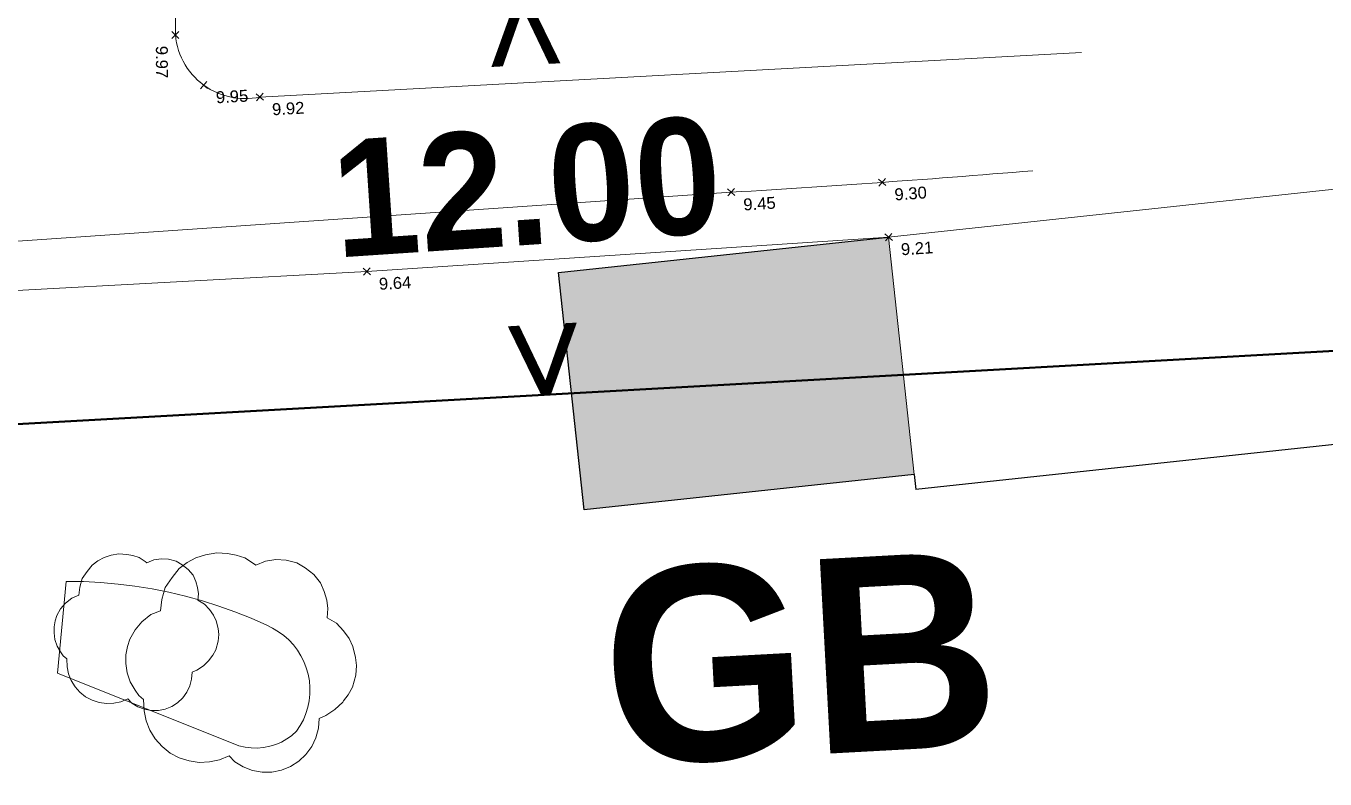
# Model space of a CAD drawing. Header units: metres. Extents: x -208 to 1512, y -277 to 123.
# Drawn here: x 908.98 to 948.29, y -61.63 to -38.85 of the extents above; entities that cross this region are included whole.
import ezdxf
from ezdxf.enums import TextEntityAlignment as Align

# ---------------------------------------------------------------- set-up
doc = ezdxf.new("R2010")
doc.units = ezdxf.units.M
doc.header["$MEASUREMENT"] = 0
for name, color, linetype in [('725 Nachbarbebauung', 7, 'Continuous'), ('740_WienGV_Flwd-Bebauungsplan', 7, 'Continuous'), ('740_WienGV_Flwd-Bebauungsplan Text', 7, 'Continuous'), ('740_WienGV_L_Baum_ -gruppen_ Grünflächen', 7, 'Continuous'), ('740_WienGV_L_Gebäude', 7, 'Continuous'), ('740_WienGV_L_Mauer_Sockel', 7, 'Continuous'), ('740_WienGV_T_Gebäude', 7, 'Continuous'), ('740_WienGV_T_Mauer_Sockel', 7, 'Continuous'), ('740_WienGV_T_Straßen_ Gehsteige_ Schienen', 7, 'Continuous')]:
    doc.layers.add(name, color=color, linetype=linetype)
doc.styles.add('ERSTELLTER_STIL_10', font='arial.ttf', dxfattribs={"width": 0.953037})
doc.styles.add('ERSTELLTER_STIL_3', font='arial.ttf')
doc.styles.add('ERSTELLTER_STIL_7', font='tahoma.ttf', dxfattribs={"width": 0.999942})
doc.styles.add('ERSTELLTER_STIL_9', font='arial.ttf', dxfattribs={"width": 0.968457})

# ---------------------------------------------------------------- blocks, each defined once
blk = doc.blocks.new('Decke_122_5', base_point=(935.087, -45.24))
at = {"layer": '725 Nachbarbebauung', "linetype": 'Continuous', "lineweight": 0, "true_color": 0x1f1f1f}
blk.add_hatch(color=250, dxfattribs=at).paths.add_polyline_path([(935.087, -45.24), (925.101, -46.312), (925.872, -53.489), (935.857, -52.417)])
at = {"layer": '725 Nachbarbebauung', "color": 8, "linetype": 'Continuous', "lineweight": 13, "flags": 128}
blk.add_lwpolyline([(935.087, -45.24), (925.101, -46.312), (925.872, -53.489), (935.857, -52.417)], close=True, dxfattribs=at)
blk = doc.blocks.new('GI0007_ATT22(LAUB)_2815[1056]_5', base_point=(912.326, -57.192))
at = {"layer": '740_WienGV_L_Baum_ -gruppen_ Grünflächen', "color": 252, "linetype": 'Continuous', "lineweight": 13, "true_color": 0x949494}
for p, q in [((910.986, -55.161), (911.159, -55.029)), ((911.159, -55.029), (911.345, -54.929)), ((911.345, -54.929), (911.556, -54.862)), ((911.556, -54.862), (911.795, -54.824)), ((911.795, -54.824), (912.03, -54.835)), ((912.03, -54.835), (912.214, -54.87)), ((912.214, -54.87), (912.405, -54.931)), ((912.405, -54.931), (912.587, -55.048)), ((912.644, -55.088), (912.851, -55.003)), ((912.851, -55.003), (913.072, -54.968)), ((913.072, -54.968), (913.296, -54.979)), ((913.296, -54.979), (913.526, -55.04)), ((910.683, -55.568), (910.829, -55.353)), ((910.829, -55.353), (910.986, -55.161)), ((912.587, -55.048), (912.644, -55.088)), ((913.526, -55.04), (913.709, -55.147)), ((913.709, -55.147), (913.891, -55.289)), ((913.891, -55.289), (914.041, -55.469)), ((910.607, -55.829), (910.683, -55.568)), ((914.041, -55.469), (914.119, -55.655)), ((914.119, -55.655), (914.173, -55.841)), ((910.179, -56.312), (910.374, -56.156)), ((910.374, -56.156), (910.578, -56.07)), ((910.578, -56.07), (910.607, -55.829)), ((914.173, -55.841), (914.198, -56.027)), ((914.198, -56.027), (914.18, -56.225)), ((909.916, -56.684), (910.03, -56.487)), ((910.03, -56.487), (910.179, -56.312)), ((914.18, -56.225), (914.384, -56.343)), ((914.384, -56.343), (914.537, -56.506)), ((914.537, -56.506), (914.655, -56.675)), ((909.835, -57.027), (909.87, -56.843)), ((909.87, -56.843), (909.916, -56.684)), ((914.655, -56.675), (914.737, -56.843)), ((914.737, -56.843), (914.797, -57.079)), ((909.832, -57.212), (909.835, -57.027)), ((909.86, -57.415), (909.832, -57.212)), ((914.797, -57.079), (914.819, -57.257)), ((914.819, -57.257), (914.801, -57.463)), ((909.924, -57.608), (909.86, -57.415)), ((910.031, -57.788), (909.924, -57.608)), ((914.728, -57.721), (914.64, -57.887)), ((914.801, -57.463), (914.728, -57.721)), ((910.111, -57.9), (910.031, -57.788)), ((910.216, -57.991), (910.111, -57.9)), ((910.225, -58.233), (910.216, -57.991)), ((914.52, -58.045), (914.35, -58.205)), ((914.538, -58.02), (914.52, -58.045)), ((914.64, -57.887), (914.538, -58.02)), ((910.268, -58.447), (910.225, -58.233)), ((910.349, -58.654), (910.268, -58.447)), ((914.012, -58.398), (913.994, -58.611)), ((914.152, -58.333), (914.012, -58.398)), ((914.35, -58.205), (914.152, -58.333)), ((910.467, -58.841), (910.349, -58.654)), ((910.616, -59.008), (910.467, -58.841)), ((913.94, -58.816), (913.848, -59.006)), ((913.994, -58.611), (913.94, -58.816)), ((910.788, -59.146), (910.616, -59.008)), ((910.985, -59.249), (910.788, -59.146)), ((911.197, -59.317), (910.985, -59.249)), ((911.417, -59.349), (911.197, -59.317)), ((911.638, -59.339), (911.417, -59.349)), ((911.856, -59.293), (911.638, -59.339)), ((912.063, -59.208), (911.856, -59.293)), ((912.189, -59.335), (912.063, -59.208)), ((912.368, -59.445), (912.189, -59.335)), ((913.569, -59.321), (913.392, -59.435)), ((913.724, -59.178), (913.569, -59.321)), ((913.848, -59.006), (913.724, -59.178)), ((912.566, -59.52), (912.368, -59.445)), ((912.775, -59.559), (912.566, -59.52)), ((912.988, -59.556), (912.775, -59.559)), ((913.195, -59.514), (912.988, -59.556)), ((913.392, -59.435), (913.195, -59.514))]:
    blk.add_line(p, q, dxfattribs=at)
blk = doc.blocks.new('GI0007_ATT22(LAUB)_2815[1066]_5', base_point=(915.497, -58.109))
at = {"layer": '740_WienGV_L_Baum_ -gruppen_ Grünflächen', "color": 252, "linetype": 'Continuous', "lineweight": 13, "true_color": 0x949494}
for p, q in [((913.862, -55.08), (914.124, -54.941)), ((914.124, -54.941), (914.419, -54.847)), ((914.419, -54.847), (914.754, -54.793)), ((914.754, -54.793), (915.082, -54.809)), ((915.082, -54.809), (915.34, -54.859)), ((915.34, -54.859), (915.607, -54.943)), ((915.607, -54.943), (915.863, -55.107)), ((916.232, -55.044), (916.542, -54.995)), ((916.542, -54.995), (916.855, -55.011)), ((916.855, -55.011), (917.177, -55.096)), ((913.401, -55.535), (913.62, -55.265)), ((913.62, -55.265), (913.862, -55.08)), ((915.863, -55.107), (915.941, -55.163)), ((915.941, -55.163), (916.232, -55.044)), ((917.177, -55.096), (917.433, -55.245)), ((917.433, -55.245), (917.688, -55.444)), ((913.196, -55.835), (913.401, -55.535)), ((917.688, -55.444), (917.898, -55.697)), ((917.898, -55.697), (918.007, -55.958)), ((913.049, -56.539), (913.09, -56.201)), ((913.09, -56.201), (913.196, -55.835)), ((918.007, -55.958), (918.082, -56.218)), ((912.763, -56.658), (913.049, -56.539)), ((918.082, -56.218), (918.117, -56.477)), ((918.117, -56.477), (918.092, -56.756)), ((912.282, -57.122), (912.491, -56.877)), ((912.491, -56.877), (912.763, -56.658)), ((918.092, -56.756), (918.378, -56.92)), ((918.378, -56.92), (918.593, -57.148)), ((912.123, -57.398), (912.282, -57.122)), ((918.593, -57.148), (918.758, -57.385)), ((918.758, -57.385), (918.873, -57.621)), ((912.009, -57.879), (912.059, -57.621)), ((912.059, -57.621), (912.123, -57.398)), ((918.873, -57.621), (918.956, -57.951)), ((912.005, -58.137), (912.009, -57.879)), ((912.044, -58.422), (912.005, -58.137)), ((918.956, -57.951), (918.986, -58.2)), ((912.134, -58.692), (912.044, -58.422)), ((918.961, -58.489), (918.86, -58.85)), ((918.986, -58.2), (918.961, -58.489)), ((912.283, -58.944), (912.134, -58.692)), ((912.395, -59.1), (912.283, -58.944)), ((918.86, -58.85), (918.736, -59.082)), ((912.542, -59.227), (912.395, -59.1)), ((912.556, -59.566), (912.542, -59.227)), ((918.568, -59.303), (918.33, -59.527)), ((918.594, -59.268), (918.568, -59.303)), ((918.736, -59.082), (918.594, -59.268)), ((912.615, -59.866), (912.556, -59.566)), ((918.053, -59.706), (917.857, -59.797)), ((918.33, -59.527), (918.053, -59.706)), ((912.729, -60.156), (912.615, -59.866)), ((917.832, -60.096), (917.757, -60.383)), ((917.857, -59.797), (917.832, -60.096)), ((912.893, -60.418), (912.729, -60.156)), ((913.103, -60.651), (912.893, -60.418)), ((917.757, -60.383), (917.628, -60.649)), ((913.344, -60.845), (913.103, -60.651)), ((913.62, -60.989), (913.344, -60.845)), ((917.454, -60.89), (917.236, -61.09)), ((917.628, -60.649), (917.454, -60.89)), ((913.917, -61.084), (913.62, -60.989)), ((914.224, -61.129), (913.917, -61.084)), ((914.533, -61.115), (914.224, -61.129)), ((914.838, -61.051), (914.533, -61.115)), ((915.129, -60.932), (914.838, -61.051)), ((915.305, -61.109), (915.129, -60.932)), ((915.556, -61.263), (915.305, -61.109)), ((915.833, -61.368), (915.556, -61.263)), ((916.989, -61.25), (916.714, -61.359)), ((917.236, -61.09), (916.989, -61.25)), ((916.125, -61.423), (915.833, -61.368)), ((916.424, -61.419), (916.125, -61.423)), ((916.714, -61.359), (916.424, -61.419))]:
    blk.add_line(p, q, dxfattribs=at)
blk = doc.blocks.new('GI0007_ATT22(LAUB)_2815[1074]_5', base_point=(904.823, -65.069))
at = {"layer": '740_WienGV_L_Baum_ -gruppen_ Grünflächen', "color": 252, "linetype": 'Continuous', "lineweight": 13, "true_color": 0x949494}
for p, q in [((903.058, -60.995), (903.438, -60.874)), ((903.438, -60.874), (903.868, -60.805)), ((903.868, -60.805), (904.29, -60.826)), ((904.29, -60.826), (904.621, -60.889)), ((904.621, -60.889), (904.965, -60.998)), ((902.41, -61.412), (902.722, -61.174)), ((902.722, -61.174), (903.058, -60.995)), ((904.965, -60.998), (905.294, -61.209)), ((905.294, -61.209), (905.395, -61.281)), ((905.395, -61.281), (905.769, -61.128)), ((905.769, -61.128), (906.167, -61.065)), ((906.167, -61.065), (906.57, -61.085)), ((906.57, -61.085), (906.983, -61.195)), ((906.983, -61.195), (907.313, -61.387)), ((902.129, -61.759), (902.41, -61.412)), ((907.313, -61.387), (907.641, -61.642)), ((907.641, -61.642), (907.91, -61.967)), ((901.866, -62.144), (902.129, -61.759)), ((907.91, -61.967), (908.051, -62.302)), ((901.729, -62.615), (901.866, -62.144)), ((908.051, -62.302), (908.147, -62.637)), ((901.676, -63.049), (901.729, -62.615)), ((908.147, -62.637), (908.192, -62.971)), ((900.958, -63.484), (901.309, -63.203)), ((901.309, -63.203), (901.676, -63.049)), ((908.192, -62.971), (908.16, -63.328)), ((900.69, -63.799), (900.958, -63.484)), ((908.16, -63.328), (908.528, -63.54)), ((908.528, -63.54), (908.804, -63.833)), ((900.485, -64.154), (900.69, -63.799)), ((908.804, -63.833), (909.016, -64.137)), ((900.339, -64.772), (900.403, -64.44)), ((900.403, -64.44), (900.485, -64.154)), ((909.016, -64.137), (909.164, -64.441)), ((909.164, -64.441), (909.271, -64.865)), ((900.333, -65.105), (900.339, -64.772)), ((900.384, -65.47), (900.333, -65.105)), ((909.271, -64.865), (909.31, -65.186)), ((909.31, -65.186), (909.278, -65.557)), ((900.499, -65.818), (900.384, -65.47)), ((909.278, -65.557), (909.148, -66.021)), ((900.692, -66.141), (900.499, -65.818)), ((909.148, -66.021), (908.989, -66.319)), ((900.835, -66.343), (900.692, -66.141)), ((901.024, -66.506), (900.835, -66.343)), ((908.989, -66.319), (908.805, -66.559)), ((901.042, -66.941), (901.024, -66.506)), ((908.772, -66.603), (908.466, -66.892)), ((908.805, -66.559), (908.772, -66.603)), ((901.118, -67.327), (901.042, -66.941)), ((908.11, -67.122), (907.858, -67.239)), ((908.466, -66.892), (908.11, -67.122)), ((901.265, -67.701), (901.118, -67.327)), ((907.858, -67.239), (907.826, -67.622)), ((901.476, -68.037), (901.265, -67.701)), ((907.729, -67.992), (907.563, -68.334)), ((907.826, -67.622), (907.729, -67.992)), ((901.746, -68.337), (901.476, -68.037)), ((902.055, -68.585), (901.746, -68.337)), ((907.563, -68.334), (907.34, -68.644)), ((902.41, -68.771), (902.055, -68.585)), ((902.792, -68.893), (902.41, -68.771)), ((904.35, -68.698), (903.976, -68.851)), ((904.576, -68.926), (904.35, -68.698)), ((907.34, -68.644), (907.06, -68.901)), ((903.187, -68.952), (902.792, -68.893)), ((903.584, -68.933), (903.187, -68.952)), ((903.976, -68.851), (903.584, -68.933)), ((904.899, -69.124), (904.576, -68.926)), ((905.255, -69.258), (904.899, -69.124)), ((906.742, -69.106), (906.388, -69.247)), ((907.06, -68.901), (906.742, -69.106)), ((905.631, -69.329), (905.255, -69.258)), ((906.015, -69.324), (905.631, -69.329)), ((906.388, -69.247), (906.015, -69.324))]:
    blk.add_line(p, q, dxfattribs=at)
blk = doc.blocks.new('DEF01_4155[1215]_5', base_point=(934.889, -43.583))
at = {"layer": '740_WienGV_T_Straßen_ Gehsteige_ Schienen', "color": 252, "linetype": 'Continuous', "lineweight": 13, "true_color": 0x949494}
for p, q in [((934.776, -43.485), (935.002, -43.682)), ((934.987, -43.47), (934.791, -43.697))]:
    blk.add_line(p, q, dxfattribs=at)
at = {"layer": '740_WienGV_T_Straßen_ Gehsteige_ Schienen', "color": 252, "lineweight": 13, "true_color": 0x949494, "style": 'ERSTELLTER_STIL_3'}
blk.add_attdef('HOEHE', text='', height=0.36, rotation=4.0651, dxfattribs=at).set_placement((935.264, -43.952), align=Align.MIDDLE_LEFT)
blk = doc.blocks.new('DEF01_4155[1219]_5', base_point=(930.321, -43.883))
at = {"layer": '740_WienGV_T_Straßen_ Gehsteige_ Schienen', "color": 252, "linetype": 'Continuous', "lineweight": 13, "true_color": 0x949494}
for p, q in [((930.209, -43.783), (930.433, -43.982)), ((930.42, -43.77), (930.221, -43.995))]:
    blk.add_line(p, q, dxfattribs=at)
at = {"layer": '740_WienGV_T_Straßen_ Gehsteige_ Schienen', "color": 252, "lineweight": 13, "true_color": 0x949494, "style": 'ERSTELLTER_STIL_3'}
blk.add_attdef('HOEHE', text='', height=0.36, rotation=3.4328, dxfattribs=at).set_placement((930.691, -44.255), align=Align.MIDDLE_LEFT)
blk = doc.blocks.new('DEF01_4155[1293]_5', base_point=(913.505, -39.124))
at = {"layer": '740_WienGV_T_Straßen_ Gehsteige_ Schienen', "color": 252, "linetype": 'Continuous', "lineweight": 13, "true_color": 0x949494}
for p, q in [((913.611, -39.017), (913.399, -39.23)), ((913.611, -39.23), (913.399, -39.018))]:
    blk.add_line(p, q, dxfattribs=at)
at = {"layer": '740_WienGV_T_Straßen_ Gehsteige_ Schienen', "color": 252, "lineweight": 13, "true_color": 0x949494, "style": 'ERSTELLTER_STIL_3'}
blk.add_attdef('HOEHE', text='', height=0.36, rotation=270.1117, dxfattribs=at).set_placement((913.094, -39.453), align=Align.MIDDLE_LEFT)
blk = doc.blocks.new('DEF01_4155[1295]_5', base_point=(935.087, -45.24))
at = {"layer": '740_WienGV_T_Mauer_Sockel', "color": 252, "linetype": 'Continuous', "lineweight": 13, "true_color": 0x949494}
for p, q in [((934.974, -45.141), (935.2, -45.339)), ((935.186, -45.127), (934.988, -45.353))]:
    blk.add_line(p, q, dxfattribs=at)
at = {"layer": '740_WienGV_T_Mauer_Sockel', "color": 252, "lineweight": 13, "true_color": 0x949494, "style": 'ERSTELLTER_STIL_3'}
blk.add_attdef('HOEHE', text='', height=0.36, rotation=3.7708, dxfattribs=at).set_placement((935.459, -45.61), align=Align.MIDDLE_LEFT)
blk = doc.blocks.new('DEF01_4155[1352]_5', base_point=(919.295, -46.281))
at = {"layer": '740_WienGV_T_Mauer_Sockel', "color": 252, "linetype": 'Continuous', "lineweight": 13, "true_color": 0x949494}
for p, q in [((919.183, -46.181), (919.407, -46.381)), ((919.395, -46.169), (919.195, -46.393))]:
    blk.add_line(p, q, dxfattribs=at)
at = {"layer": '740_WienGV_T_Mauer_Sockel', "color": 252, "lineweight": 13, "true_color": 0x949494, "style": 'ERSTELLTER_STIL_3'}
blk.add_attdef('HOEHE', text='', height=0.36, rotation=3.1157, dxfattribs=at).set_placement((919.663, -46.655), align=Align.MIDDLE_LEFT)
blk = doc.blocks.new('DEF01_4155[1413]_5', base_point=(916.061, -41.001))
at = {"layer": '740_WienGV_T_Straßen_ Gehsteige_ Schienen', "color": 252, "linetype": 'Continuous', "lineweight": 13, "true_color": 0x949494}
for p, q in [((915.95, -40.901), (916.173, -41.101)), ((916.161, -40.889), (915.961, -41.112))]:
    blk.add_line(p, q, dxfattribs=at)
at = {"layer": '740_WienGV_T_Straßen_ Gehsteige_ Schienen', "color": 252, "lineweight": 13, "true_color": 0x949494, "style": 'ERSTELLTER_STIL_3'}
blk.add_attdef('HOEHE', text='', height=0.36, rotation=3.0932, dxfattribs=at).set_placement((916.429, -41.375), align=Align.MIDDLE_LEFT)
blk = doc.blocks.new('DEF01_4155[1458]_5', base_point=(914.36, -40.64))
at = {"layer": '740_WienGV_T_Straßen_ Gehsteige_ Schienen', "color": 252, "linetype": 'Continuous', "lineweight": 13, "true_color": 0x949494}
for p, q in [((914.248, -40.54), (914.471, -40.739)), ((914.459, -40.528), (914.26, -40.752))]:
    blk.add_line(p, q, dxfattribs=at)
at = {"layer": '740_WienGV_T_Straßen_ Gehsteige_ Schienen', "color": 252, "lineweight": 13, "true_color": 0x949494, "style": 'ERSTELLTER_STIL_3'}
blk.add_attdef('HOEHE', text='', height=0.36, rotation=3.2505, dxfattribs=at).set_placement((914.729, -41.013), align=Align.MIDDLE_LEFT)

msp = doc.modelspace()

# ---------------------------------------------------------------- linework, layer by layer
at = {"layer": '740_WienGV_Flwd-Bebauungsplan', "color": 1, "linetype": 'Continuous', "lineweight": 50, "true_color": 0xfb0106}
msp.add_lwpolyline([(905.621, -51.065), (973.424, -47.302)], dxfattribs=at)
at = {"layer": '740_WienGV_L_Baum_ -gruppen_ Grünflächen', "color": 72, "linetype": 'Continuous', "lineweight": 13, "true_color": 0x69e600}
for points in [[(915.422, -60.622), (909.941, -58.432), (910.202, -55.656)], [(917.017, -60.322), (916.875, -60.419), (916.714, -60.516), (916.542, -60.583), (916.361, -60.64), (916.171, -60.676), (915.98, -60.693), (915.8, -60.689), (915.611, -60.666), (915.422, -60.622)]]:
    msp.add_lwpolyline(points, dxfattribs=at)
at = {"layer": '740_WienGV_L_Gebäude', "color": 252, "linetype": 'Continuous', "lineweight": 13, "true_color": 0x949494}
msp.add_line((935.857, -52.417), (935.087, -45.24), dxfattribs=at)
at = {"layer": '740_WienGV_L_Gebäude', "color": 7, "linetype": 'Continuous', "lineweight": 25}
msp.add_line((935.857, -52.417), (935.907, -52.877), dxfattribs=at)
for points in [[(935.857, -52.417), (925.872, -53.489), (925.101, -46.312), (935.087, -45.24)], [(956.699, -49.687), (956.571, -50.655), (935.907, -52.877)]]:
    msp.add_lwpolyline(points, dxfattribs=at)
at = {"layer": '740_WienGV_L_Mauer_Sockel', "color": 252, "linetype": 'Continuous', "lineweight": 13, "true_color": 0x8a8a8a}
msp.add_lwpolyline([(910.202, -55.656), (910.722, -55.655), (911.241, -55.685), (911.77, -55.735), (912.279, -55.794), (912.798, -55.874), (913.306, -55.983), (913.814, -56.102), (914.322, -56.242), (914.819, -56.401), (915.306, -56.57), (915.792, -56.769), (916.268, -56.977), (916.447, -57.071), (916.625, -57.174), (916.783, -57.287), (916.94, -57.42), (917.078, -57.572), (917.195, -57.734), (917.302, -57.906), (917.388, -58.078), (917.465, -58.269), (917.521, -58.461), (917.558, -58.661), (917.574, -58.862), (917.57, -59.062), (917.547, -59.261), (917.513, -59.461), (917.45, -59.649), (917.376, -59.838), (917.283, -60.016), (917.17, -60.184), (917.027, -60.312), (917.017, -60.322)], dxfattribs=at)
at = {"layer": '740_WienGV_T_Gebäude', "color": 7, "linetype": 'Continuous', "lineweight": 18}
msp.add_line((957.617, -42.816), (935.087, -45.24), dxfattribs=at)
at = {"layer": '740_WienGV_T_Mauer_Sockel', "color": 8, "linetype": 'Continuous', "lineweight": 13}
for p, q in [((935.087, -45.24), (919.295, -46.281)), ((919.295, -46.281), (905.549, -47.029))]:
    msp.add_line(p, q, dxfattribs=at)
at = {"layer": '740_WienGV_T_Straßen_ Gehsteige_ Schienen', "color": 8, "linetype": 'Continuous', "lineweight": 13}
for p, q in [((913.481, -26.546), (913.505, -39.124)), ((916.061, -41.001), (940.925, -39.657)), ((930.321, -43.883), (905.478, -45.584))]:
    msp.add_line(p, q, dxfattribs=at)
for points in [[(913.505, -39.124), (913.519, -39.242), (913.54, -39.36), (913.567, -39.477), (913.601, -39.591), (913.641, -39.704), (913.688, -39.814), (913.74, -39.921), (913.799, -40.025), (913.864, -40.126), (913.934, -40.223), (914.009, -40.316), (914.09, -40.404), (914.175, -40.488), (914.265, -40.566), (914.36, -40.64), (914.458, -40.708), (914.56, -40.77), (914.665, -40.826), (914.773, -40.877), (914.885, -40.921), (914.998, -40.959), (915.113, -40.99), (915.23, -41.015), (915.348, -41.033), (915.467, -41.045), (915.587, -41.049), (915.706, -41.047), (915.825, -41.039), (915.944, -41.023), (916.061, -41.001)], [(939.454, -43.23), (939.15, -43.255), (938.846, -43.28), (938.542, -43.305), (938.237, -43.329), (937.933, -43.354), (937.629, -43.378), (937.324, -43.402), (937.02, -43.425), (936.716, -43.448), (936.411, -43.472), (936.107, -43.494), (935.802, -43.517), (935.498, -43.539), (935.194, -43.561), (934.889, -43.583), (934.585, -43.605), (934.28, -43.626), (933.976, -43.648), (933.671, -43.668), (933.367, -43.689), (933.062, -43.71), (932.758, -43.73), (932.453, -43.75), (932.148, -43.769), (931.844, -43.789), (931.539, -43.808), (931.235, -43.827), (930.93, -43.846), (930.625, -43.864), (930.321, -43.883)]]:
    msp.add_lwpolyline(points, dxfattribs=at)

# ---------------------------------------------------------------- block references
at = {"layer": '725 Nachbarbebauung', "color": 8, "linetype": 'Continuous', "lineweight": 13}
msp.add_blockref('Decke_122_5', (935.087, -45.24), dxfattribs=at)
at = {"layer": '740_WienGV_L_Baum_ -gruppen_ Grünflächen', "color": 72, "linetype": 'Continuous', "lineweight": 13, "true_color": 0x69e600}
for name, p in [('GI0007_ATT22(LAUB)_2815[1056]_5', (912.326, -57.192)), ('GI0007_ATT22(LAUB)_2815[1066]_5', (915.497, -58.109)), ('GI0007_ATT22(LAUB)_2815[1074]_5', (904.823, -65.069))]:
    msp.add_blockref(name, p, dxfattribs=at)
at = {"layer": '740_WienGV_T_Mauer_Sockel', "color": 252, "linetype": 'Continuous', "lineweight": 13, "true_color": 0x949494}
for name, p, values in [('DEF01_4155[1295]_5', (935.087, -45.24), {'HOEHE': '9.21'}), ('DEF01_4155[1352]_5', (919.295, -46.281), {'HOEHE': '9.64'})]:
    msp.add_blockref(name, p, dxfattribs=at).add_auto_attribs(values)
at = {"layer": '740_WienGV_T_Straßen_ Gehsteige_ Schienen', "color": 252, "linetype": 'Continuous', "lineweight": 13, "true_color": 0x949494}
for name, p, values in [('DEF01_4155[1293]_5', (913.505, -39.124), {'HOEHE': '9.97'}), ('DEF01_4155[1458]_5', (914.36, -40.64), {'HOEHE': '9.95'}), ('DEF01_4155[1413]_5', (916.061, -41.001), {'HOEHE': '9.92'}), ('DEF01_4155[1215]_5', (934.889, -43.583), {'HOEHE': '9.30'}), ('DEF01_4155[1219]_5', (930.321, -43.883), {'HOEHE': '9.45'})]:
    msp.add_blockref(name, p, dxfattribs=at).add_auto_attribs(values)

# ---------------------------------------------------------------- texts
at = {"layer": '740_WienGV_Flwd-Bebauungsplan Text', "color": 1, "linetype": 'Continuous', "lineweight": 0, "attachment_point": 7}
for s, insert, char_height, rotation, style in [('\\A1;{\\pql;\\fTahoma|b0|i0|c0|p0;\\W0.999942;<}', (922.754, -37.645), 2.85024, 273.0944, 'ERSTELLTER_STIL_7'), ('\\A1;{\\pql;\\fArial|b1|i0|c0|p0;\\W0.953037;12.00}', (918.38, -45.909), 3.53161, 3.7939, 'ERSTELLTER_STIL_10'), ('\\A1;{\\pql;\\fTahoma|b0|i0|c0|p0;\\W0.999942;<}', (925.963, -50.272), 2.85024, 93.0944, 'ERSTELLTER_STIL_7'), ('\\A1;{\\pql;\\fArial|b1|i0|c0|p0;\\W0.968457;GB}', (926.611, -61.305), 5.88602, 3.0939, 'ERSTELLTER_STIL_9')]:
    msp.add_mtext(s, dxfattribs=dict(at, insert=insert, char_height=char_height, rotation=rotation, style=style))

doc.saveas('drawing.dxf')
